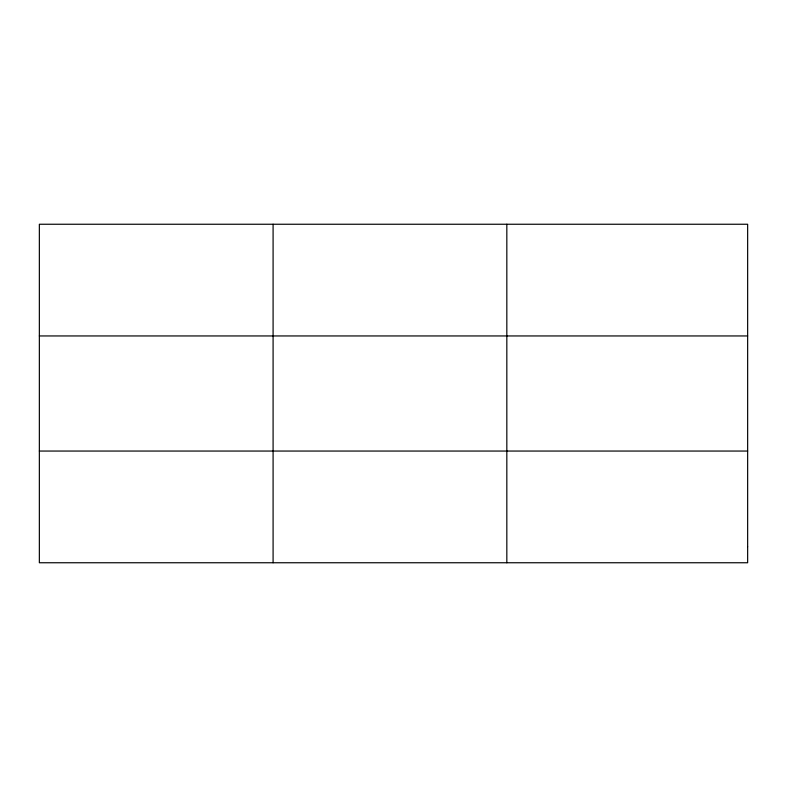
<?xml version="1.0" encoding="UTF-8"?>
<svg xmlns="http://www.w3.org/2000/svg" width="787" height="787" viewBox="0 0 787 787"><rect width="100%" height="100%" fill="white"/><g stroke="black" fill="none" stroke-linecap="round" stroke-linejoin="round"><path stroke-width="1.18" d="M273.089 562.754L273.089 224.246M506.828 562.754L506.828 224.246M39.35 335.951L747.65 335.951M39.35 451.049L747.65 451.049M747.65 546.788L747.65 562.754L39.35 562.754L39.35 224.246L747.65 224.246L747.65 546.788"/></g></svg>
